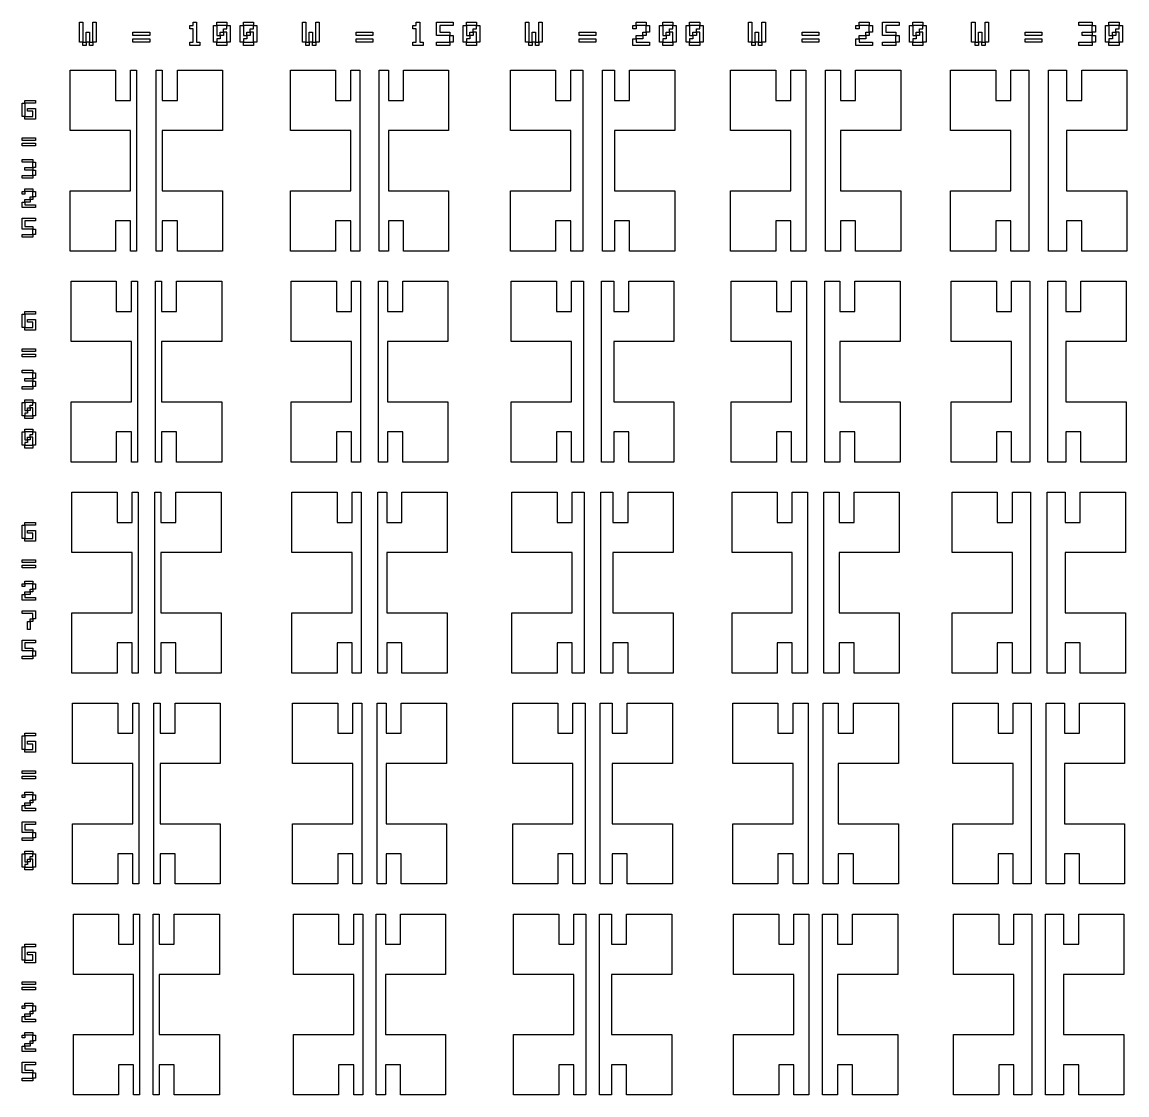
# Model space of a CAD drawing. Extents: x -2062 to 35132, y -1500 to 33800.
# Drawn here: x -2062 to 16262, y 16000 to 33800 of the extents above; entities that cross this region are included whole.
import ezdxf

# ---------------------------------------------------------------- set-up
doc = ezdxf.new("R2010")
doc.units = 0
doc.layers.add('L0D0', color=1, linetype='CONTINUOUS')

msp = doc.modelspace()

# ---------------------------------------------------------------- linework, layer by layer
at = {"layer": 'L0D0'}
for points in [[(-1112.5, 33466.667), (-1112.5, 33800), (-1056.944, 33800), (-1056.944, 33466.667)], [(-890.278, 33466.667), (-890.278, 33800), (-834.722, 33800), (-834.722, 33466.667)], [(720.833, 33411.111), (720.833, 33466.667), (776.389, 33466.667), (776.389, 33688.889), (720.833, 33688.889), (720.833, 33744.444), (776.389, 33744.444), (776.389, 33800), (831.944, 33800), (831.944, 33466.667), (887.5, 33466.667), (887.5, 33411.111)], [(1109.722, 33466.667), (1109.722, 33744.444), (1165.278, 33744.444), (1165.278, 33577.778), (1220.833, 33577.778), (1220.833, 33522.222), (1165.278, 33522.222), (1165.278, 33466.667)], [(1165.278, 33744.444), (1165.278, 33800), (1331.944, 33800), (1331.944, 33744.444)], [(1331.944, 33466.667), (1331.944, 33633.333), (1276.389, 33633.333), (1276.389, 33688.889), (1331.944, 33688.889), (1331.944, 33744.444), (1387.5, 33744.444), (1387.5, 33466.667)], [(1554.167, 33466.667), (1554.167, 33744.444), (1609.722, 33744.444), (1609.722, 33577.778), (1665.278, 33577.778), (1665.278, 33522.222), (1609.722, 33522.222), (1609.722, 33466.667)], [(1609.722, 33744.444), (1609.722, 33800), (1776.389, 33800), (1776.389, 33744.444)], [(1776.389, 33466.667), (1776.389, 33633.333), (1720.833, 33633.333), (1720.833, 33688.889), (1776.389, 33688.889), (1776.389, 33744.444), (1831.944, 33744.444), (1831.944, 33466.667)], [(2587.5, 33466.667), (2587.5, 33800), (2643.056, 33800), (2643.056, 33466.667)], [(2809.722, 33466.667), (2809.722, 33800), (2865.278, 33800), (2865.278, 33466.667)], [(4420.833, 33411.111), (4420.833, 33466.667), (4476.389, 33466.667), (4476.389, 33688.889), (4420.833, 33688.889), (4420.833, 33744.444), (4476.389, 33744.444), (4476.389, 33800), (4531.944, 33800), (4531.944, 33466.667), (4587.5, 33466.667), (4587.5, 33411.111)], [(4809.722, 33577.778), (4809.722, 33800), (5087.5, 33800), (5087.5, 33744.444), (4865.278, 33744.444), (4865.278, 33633.333), (5031.944, 33633.333), (5031.944, 33577.778)], [(5254.167, 33466.667), (5254.167, 33744.444), (5309.722, 33744.444), (5309.722, 33577.778), (5365.278, 33577.778), (5365.278, 33522.222), (5309.722, 33522.222), (5309.722, 33466.667)], [(5309.722, 33744.444), (5309.722, 33800), (5476.389, 33800), (5476.389, 33744.444)], [(5476.389, 33466.667), (5476.389, 33633.333), (5420.833, 33633.333), (5420.833, 33688.889), (5476.389, 33688.889), (5476.389, 33744.444), (5531.944, 33744.444), (5531.944, 33466.667)], [(6287.5, 33466.667), (6287.5, 33800), (6343.056, 33800), (6343.056, 33466.667)], [(6509.722, 33466.667), (6509.722, 33800), (6565.278, 33800), (6565.278, 33466.667)], [(8065.278, 33688.889), (8065.278, 33744.444), (8120.833, 33744.444), (8120.833, 33688.889)], [(8120.833, 33744.444), (8120.833, 33800), (8287.5, 33800), (8287.5, 33744.444)], [(8287.5, 33633.333), (8287.5, 33744.444), (8343.056, 33744.444), (8343.056, 33633.333)], [(8509.722, 33466.667), (8509.722, 33744.444), (8565.278, 33744.444), (8565.278, 33577.778), (8620.833, 33577.778), (8620.833, 33522.222), (8565.278, 33522.222), (8565.278, 33466.667)], [(8565.278, 33744.444), (8565.278, 33800), (8731.944, 33800), (8731.944, 33744.444)], [(8731.944, 33466.667), (8731.944, 33633.333), (8676.389, 33633.333), (8676.389, 33688.889), (8731.944, 33688.889), (8731.944, 33744.444), (8787.5, 33744.444), (8787.5, 33466.667)], [(8954.167, 33466.667), (8954.167, 33744.444), (9009.722, 33744.444), (9009.722, 33577.778), (9065.278, 33577.778), (9065.278, 33522.222), (9009.722, 33522.222), (9009.722, 33466.667)], [(9009.722, 33744.444), (9009.722, 33800), (9176.389, 33800), (9176.389, 33744.444)], [(9176.389, 33466.667), (9176.389, 33633.333), (9120.833, 33633.333), (9120.833, 33688.889), (9176.389, 33688.889), (9176.389, 33744.444), (9231.944, 33744.444), (9231.944, 33466.667)], [(9987.5, 33466.667), (9987.5, 33800), (10043.056, 33800), (10043.056, 33466.667)], [(10209.722, 33466.667), (10209.722, 33800), (10265.278, 33800), (10265.278, 33466.667)], [(11765.278, 33688.889), (11765.278, 33744.444), (11820.833, 33744.444), (11820.833, 33688.889)], [(11820.833, 33744.444), (11820.833, 33800), (11987.5, 33800), (11987.5, 33744.444)], [(11987.5, 33633.333), (11987.5, 33744.444), (12043.056, 33744.444), (12043.056, 33633.333)], [(12209.722, 33577.778), (12209.722, 33800), (12487.5, 33800), (12487.5, 33744.444), (12265.278, 33744.444), (12265.278, 33633.333), (12431.944, 33633.333), (12431.944, 33577.778)], [(12654.167, 33466.667), (12654.167, 33744.444), (12709.722, 33744.444), (12709.722, 33577.778), (12765.278, 33577.778), (12765.278, 33522.222), (12709.722, 33522.222), (12709.722, 33466.667)], [(12709.722, 33744.444), (12709.722, 33800), (12876.389, 33800), (12876.389, 33744.444)], [(12876.389, 33466.667), (12876.389, 33633.333), (12820.833, 33633.333), (12820.833, 33688.889), (12876.389, 33688.889), (12876.389, 33744.444), (12931.944, 33744.444), (12931.944, 33466.667)], [(13687.5, 33466.667), (13687.5, 33800), (13743.056, 33800), (13743.056, 33466.667)], [(13909.722, 33466.667), (13909.722, 33800), (13965.278, 33800), (13965.278, 33466.667)], [(15465.278, 33744.444), (15465.278, 33800), (15687.5, 33800), (15687.5, 33744.444)], [(15687.5, 33633.333), (15687.5, 33744.444), (15743.056, 33744.444), (15743.056, 33633.333)], [(15909.722, 33466.667), (15909.722, 33744.444), (15965.278, 33744.444), (15965.278, 33577.778), (16020.833, 33577.778), (16020.833, 33522.222), (15965.278, 33522.222), (15965.278, 33466.667)], [(15965.278, 33744.444), (15965.278, 33800), (16131.944, 33800), (16131.944, 33744.444)], [(16131.944, 33466.667), (16131.944, 33633.333), (16076.389, 33633.333), (16076.389, 33688.889), (16131.944, 33688.889), (16131.944, 33744.444), (16187.5, 33744.444), (16187.5, 33466.667)], [(-1001.389, 33466.667), (-1001.389, 33633.333), (-945.833, 33633.333), (-945.833, 33466.667)], [(-223.611, 33577.778), (-223.611, 33633.333), (54.167, 33633.333), (54.167, 33577.778)], [(1220.833, 33577.778), (1220.833, 33633.333), (1276.389, 33633.333), (1276.389, 33577.778)], [(1665.278, 33577.778), (1665.278, 33633.333), (1720.833, 33633.333), (1720.833, 33577.778)], [(2698.611, 33466.667), (2698.611, 33633.333), (2754.167, 33633.333), (2754.167, 33466.667)], [(3476.389, 33577.778), (3476.389, 33633.333), (3754.167, 33633.333), (3754.167, 33577.778)], [(5031.944, 33466.667), (5031.944, 33577.778), (5087.5, 33577.778), (5087.5, 33466.667)], [(5365.278, 33577.778), (5365.278, 33633.333), (5420.833, 33633.333), (5420.833, 33577.778)], [(6398.611, 33466.667), (6398.611, 33633.333), (6454.167, 33633.333), (6454.167, 33466.667)], [(7176.389, 33577.778), (7176.389, 33633.333), (7454.167, 33633.333), (7454.167, 33577.778)], [(8120.833, 33522.222), (8120.833, 33577.778), (8231.944, 33577.778), (8231.944, 33522.222)], [(8231.944, 33577.778), (8231.944, 33633.333), (8287.5, 33633.333), (8287.5, 33577.778)], [(8620.833, 33577.778), (8620.833, 33633.333), (8676.389, 33633.333), (8676.389, 33577.778)], [(9065.278, 33577.778), (9065.278, 33633.333), (9120.833, 33633.333), (9120.833, 33577.778)], [(10098.611, 33466.667), (10098.611, 33633.333), (10154.167, 33633.333), (10154.167, 33466.667)], [(10876.389, 33577.778), (10876.389, 33633.333), (11154.167, 33633.333), (11154.167, 33577.778)], [(11820.833, 33522.222), (11820.833, 33577.778), (11931.944, 33577.778), (11931.944, 33522.222)], [(11931.944, 33577.778), (11931.944, 33633.333), (11987.5, 33633.333), (11987.5, 33577.778)], [(12431.944, 33466.667), (12431.944, 33577.778), (12487.5, 33577.778), (12487.5, 33466.667)], [(12765.278, 33577.778), (12765.278, 33633.333), (12820.833, 33633.333), (12820.833, 33577.778)], [(13798.611, 33466.667), (13798.611, 33633.333), (13854.167, 33633.333), (13854.167, 33466.667)], [(14576.389, 33577.778), (14576.389, 33633.333), (14854.167, 33633.333), (14854.167, 33577.778)], [(15520.833, 33577.778), (15520.833, 33633.333), (15687.5, 33633.333), (15687.5, 33577.778)], [(15687.5, 33466.667), (15687.5, 33577.778), (15743.056, 33577.778), (15743.056, 33466.667)], [(16020.833, 33577.778), (16020.833, 33633.333), (16076.389, 33633.333), (16076.389, 33577.778)], [(-1056.944, 33411.111), (-1056.944, 33466.667), (-1001.389, 33466.667), (-1001.389, 33411.111)], [(-945.833, 33411.111), (-945.833, 33466.667), (-890.278, 33466.667), (-890.278, 33411.111)], [(-223.611, 33466.667), (-223.611, 33522.222), (54.167, 33522.222), (54.167, 33466.667)], [(1165.278, 33411.111), (1165.278, 33466.667), (1331.944, 33466.667), (1331.944, 33411.111)], [(1609.722, 33411.111), (1609.722, 33466.667), (1776.389, 33466.667), (1776.389, 33411.111)], [(2643.056, 33411.111), (2643.056, 33466.667), (2698.611, 33466.667), (2698.611, 33411.111)], [(2754.167, 33411.111), (2754.167, 33466.667), (2809.722, 33466.667), (2809.722, 33411.111)], [(3476.389, 33466.667), (3476.389, 33522.222), (3754.167, 33522.222), (3754.167, 33466.667)], [(4809.722, 33411.111), (4809.722, 33466.667), (5031.944, 33466.667), (5031.944, 33411.111)], [(5309.722, 33411.111), (5309.722, 33466.667), (5476.389, 33466.667), (5476.389, 33411.111)], [(6343.056, 33411.111), (6343.056, 33466.667), (6398.611, 33466.667), (6398.611, 33411.111)], [(6454.167, 33411.111), (6454.167, 33466.667), (6509.722, 33466.667), (6509.722, 33411.111)], [(7176.389, 33466.667), (7176.389, 33522.222), (7454.167, 33522.222), (7454.167, 33466.667)], [(8065.278, 33411.111), (8065.278, 33522.222), (8120.833, 33522.222), (8120.833, 33466.667), (8343.056, 33466.667), (8343.056, 33411.111)], [(8565.278, 33411.111), (8565.278, 33466.667), (8731.944, 33466.667), (8731.944, 33411.111)], [(9009.722, 33411.111), (9009.722, 33466.667), (9176.389, 33466.667), (9176.389, 33411.111)], [(10043.056, 33411.111), (10043.056, 33466.667), (10098.611, 33466.667), (10098.611, 33411.111)], [(10154.167, 33411.111), (10154.167, 33466.667), (10209.722, 33466.667), (10209.722, 33411.111)], [(10876.389, 33466.667), (10876.389, 33522.222), (11154.167, 33522.222), (11154.167, 33466.667)], [(11765.278, 33411.111), (11765.278, 33522.222), (11820.833, 33522.222), (11820.833, 33466.667), (12043.056, 33466.667), (12043.056, 33411.111)], [(12209.722, 33411.111), (12209.722, 33466.667), (12431.944, 33466.667), (12431.944, 33411.111)], [(12709.722, 33411.111), (12709.722, 33466.667), (12876.389, 33466.667), (12876.389, 33411.111)], [(13743.056, 33411.111), (13743.056, 33466.667), (13798.611, 33466.667), (13798.611, 33411.111)], [(13854.167, 33411.111), (13854.167, 33466.667), (13909.722, 33466.667), (13909.722, 33411.111)], [(14576.389, 33466.667), (14576.389, 33522.222), (14854.167, 33522.222), (14854.167, 33466.667)], [(15465.278, 33411.111), (15465.278, 33466.667), (15687.5, 33466.667), (15687.5, 33411.111)], [(15965.278, 33411.111), (15965.278, 33466.667), (16131.944, 33466.667), (16131.944, 33411.111)], [(-1262.5, 30000), (-1262.5, 31000), (-262.5, 31000), (-262.5, 32000), (-1262.5, 32000), (-1262.5, 33000), (-512.5, 33000), (-512.5, 32500), (-262.5, 32500), (-262.5, 33000), (-162.5, 33000), (-162.5, 30000), (-262.5, 30000), (-262.5, 30500), (-512.5, 30500), (-512.5, 30000)], [(162.5, 30000), (162.5, 33000), (262.5, 33000), (262.5, 32500), (512.5, 32500), (512.5, 33000), (1262.5, 33000), (1262.5, 32000), (262.5, 32000), (262.5, 31000), (1262.5, 31000), (1262.5, 30000), (512.5, 30000), (512.5, 30500), (262.5, 30500), (262.5, 30000)], [(2387.5, 30000), (2387.5, 31000), (3387.5, 31000), (3387.5, 32000), (2387.5, 32000), (2387.5, 33000), (3137.5, 33000), (3137.5, 32500), (3387.5, 32500), (3387.5, 33000), (3537.5, 33000), (3537.5, 30000), (3387.5, 30000), (3387.5, 30500), (3137.5, 30500), (3137.5, 30000)], [(3862.5, 30000), (3862.5, 33000), (4012.5, 33000), (4012.5, 32500), (4262.5, 32500), (4262.5, 33000), (5012.5, 33000), (5012.5, 32000), (4012.5, 32000), (4012.5, 31000), (5012.5, 31000), (5012.5, 30000), (4262.5, 30000), (4262.5, 30500), (4012.5, 30500), (4012.5, 30000)], [(6037.5, 30000), (6037.5, 31000), (7037.5, 31000), (7037.5, 32000), (6037.5, 32000), (6037.5, 33000), (6787.5, 33000), (6787.5, 32500), (7037.5, 32500), (7037.5, 33000), (7237.5, 33000), (7237.5, 30000), (7037.5, 30000), (7037.5, 30500), (6787.5, 30500), (6787.5, 30000)], [(7562.5, 30000), (7562.5, 33000), (7762.5, 33000), (7762.5, 32500), (8012.5, 32500), (8012.5, 33000), (8762.5, 33000), (8762.5, 32000), (7762.5, 32000), (7762.5, 31000), (8762.5, 31000), (8762.5, 30000), (8012.5, 30000), (8012.5, 30500), (7762.5, 30500), (7762.5, 30000)], [(9687.5, 30000), (9687.5, 31000), (10687.5, 31000), (10687.5, 32000), (9687.5, 32000), (9687.5, 33000), (10437.5, 33000), (10437.5, 32500), (10687.5, 32500), (10687.5, 33000), (10937.5, 33000), (10937.5, 30000), (10687.5, 30000), (10687.5, 30500), (10437.5, 30500), (10437.5, 30000)], [(11262.5, 30000), (11262.5, 33000), (11512.5, 33000), (11512.5, 32500), (11762.5, 32500), (11762.5, 33000), (12512.5, 33000), (12512.5, 32000), (11512.5, 32000), (11512.5, 31000), (12512.5, 31000), (12512.5, 30000), (11762.5, 30000), (11762.5, 30500), (11512.5, 30500), (11512.5, 30000)], [(13337.5, 30000), (13337.5, 31000), (14337.5, 31000), (14337.5, 32000), (13337.5, 32000), (13337.5, 33000), (14087.5, 33000), (14087.5, 32500), (14337.5, 32500), (14337.5, 33000), (14637.5, 33000), (14637.5, 30000), (14337.5, 30000), (14337.5, 30500), (14087.5, 30500), (14087.5, 30000)], [(14962.5, 30000), (14962.5, 33000), (15262.5, 33000), (15262.5, 32500), (15512.5, 32500), (15512.5, 33000), (16262.5, 33000), (16262.5, 32000), (15262.5, 32000), (15262.5, 31000), (16262.5, 31000), (16262.5, 30000), (15512.5, 30000), (15512.5, 30500), (15262.5, 30500), (15262.5, 30000)], [(-2062.5, 32233.333), (-2062.5, 32455.556), (-2018.056, 32455.556), (-2018.056, 32233.333)], [(-2018.056, 32455.556), (-2018.056, 32500), (-1840.278, 32500), (-1840.278, 32455.556)], [(-2018.056, 32188.889), (-2018.056, 32233.333), (-1884.722, 32233.333), (-1884.722, 32322.222), (-1973.611, 32322.222), (-1973.611, 32366.667), (-1840.278, 32366.667), (-1840.278, 32188.889)], [(-2062.5, 31833.333), (-2062.5, 31877.778), (-1840.278, 31877.778), (-1840.278, 31833.333)], [(-2062.5, 31744.444), (-2062.5, 31788.889), (-1840.278, 31788.889), (-1840.278, 31744.444)], [(-2062.5, 31477.778), (-2062.5, 31522.222), (-1884.722, 31522.222), (-1884.722, 31477.778)], [(-2018.056, 31344.444), (-2018.056, 31388.889), (-1884.722, 31388.889), (-1884.722, 31344.444)], [(-1884.722, 31388.889), (-1884.722, 31477.778), (-1840.278, 31477.778), (-1840.278, 31388.889)], [(-1884.722, 31255.556), (-1884.722, 31344.444), (-1840.278, 31344.444), (-1840.278, 31255.556)], [(-2062.5, 31211.111), (-2062.5, 31255.556), (-1884.722, 31255.556), (-1884.722, 31211.111)], [(-2062.5, 30944.444), (-2062.5, 30988.889), (-2018.056, 30988.889), (-2018.056, 30944.444)], [(-2018.056, 30988.889), (-2018.056, 31033.333), (-1884.722, 31033.333), (-1884.722, 30988.889)], [(-1884.722, 30900), (-1884.722, 30988.889), (-1840.278, 30988.889), (-1840.278, 30900)], [(-2062.5, 30722.222), (-2062.5, 30811.111), (-2018.056, 30811.111), (-2018.056, 30766.667), (-1840.278, 30766.667), (-1840.278, 30722.222)], [(-2018.056, 30811.111), (-2018.056, 30855.556), (-1929.167, 30855.556), (-1929.167, 30811.111)], [(-1929.167, 30855.556), (-1929.167, 30900), (-1884.722, 30900), (-1884.722, 30855.556)], [(-2062.5, 30366.667), (-2062.5, 30544.444), (-1840.278, 30544.444), (-1840.278, 30500), (-2018.056, 30500), (-2018.056, 30411.111), (-1884.722, 30411.111), (-1884.722, 30366.667)], [(-2062.5, 30233.333), (-2062.5, 30277.778), (-1884.722, 30277.778), (-1884.722, 30233.333)], [(-1884.722, 30277.778), (-1884.722, 30366.667), (-1840.278, 30366.667), (-1840.278, 30277.778)], [(-1250, 26500), (-1250, 27500), (-250, 27500), (-250, 28500), (-1250, 28500), (-1250, 29500), (-500, 29500), (-500, 29000), (-250, 29000), (-250, 29500), (-150, 29500), (-150, 26500), (-250, 26500), (-250, 27000), (-500, 27000), (-500, 26500)], [(150, 26500), (150, 29500), (250, 29500), (250, 29000), (500, 29000), (500, 29500), (1250, 29500), (1250, 28500), (250, 28500), (250, 27500), (1250, 27500), (1250, 26500), (500, 26500), (500, 27000), (250, 27000), (250, 26500)], [(2400, 26500), (2400, 27500), (3400, 27500), (3400, 28500), (2400, 28500), (2400, 29500), (3150, 29500), (3150, 29000), (3400, 29000), (3400, 29500), (3550, 29500), (3550, 26500), (3400, 26500), (3400, 27000), (3150, 27000), (3150, 26500)], [(3850, 26500), (3850, 29500), (4000, 29500), (4000, 29000), (4250, 29000), (4250, 29500), (5000, 29500), (5000, 28500), (4000, 28500), (4000, 27500), (5000, 27500), (5000, 26500), (4250, 26500), (4250, 27000), (4000, 27000), (4000, 26500)], [(6050, 26500), (6050, 27500), (7050, 27500), (7050, 28500), (6050, 28500), (6050, 29500), (6800, 29500), (6800, 29000), (7050, 29000), (7050, 29500), (7250, 29500), (7250, 26500), (7050, 26500), (7050, 27000), (6800, 27000), (6800, 26500)], [(7550, 26500), (7550, 29500), (7750, 29500), (7750, 29000), (8000, 29000), (8000, 29500), (8750, 29500), (8750, 28500), (7750, 28500), (7750, 27500), (8750, 27500), (8750, 26500), (8000, 26500), (8000, 27000), (7750, 27000), (7750, 26500)], [(9700, 26500), (9700, 27500), (10700, 27500), (10700, 28500), (9700, 28500), (9700, 29500), (10450, 29500), (10450, 29000), (10700, 29000), (10700, 29500), (10950, 29500), (10950, 26500), (10700, 26500), (10700, 27000), (10450, 27000), (10450, 26500)], [(11250, 26500), (11250, 29500), (11500, 29500), (11500, 29000), (11750, 29000), (11750, 29500), (12500, 29500), (12500, 28500), (11500, 28500), (11500, 27500), (12500, 27500), (12500, 26500), (11750, 26500), (11750, 27000), (11500, 27000), (11500, 26500)], [(13350, 26500), (13350, 27500), (14350, 27500), (14350, 28500), (13350, 28500), (13350, 29500), (14100, 29500), (14100, 29000), (14350, 29000), (14350, 29500), (14650, 29500), (14650, 26500), (14350, 26500), (14350, 27000), (14100, 27000), (14100, 26500)], [(14950, 26500), (14950, 29500), (15250, 29500), (15250, 29000), (15500, 29000), (15500, 29500), (16250, 29500), (16250, 28500), (15250, 28500), (15250, 27500), (16250, 27500), (16250, 26500), (15500, 26500), (15500, 27000), (15250, 27000), (15250, 26500)], [(-2062.5, 28733.333), (-2062.5, 28955.556), (-2018.056, 28955.556), (-2018.056, 28733.333)], [(-2018.056, 28955.556), (-2018.056, 29000), (-1840.278, 29000), (-1840.278, 28955.556)], [(-2018.056, 28688.889), (-2018.056, 28733.333), (-1884.722, 28733.333), (-1884.722, 28822.222), (-1973.611, 28822.222), (-1973.611, 28866.667), (-1840.278, 28866.667), (-1840.278, 28688.889)], [(-2062.5, 28333.333), (-2062.5, 28377.778), (-1840.278, 28377.778), (-1840.278, 28333.333)], [(-2062.5, 28244.444), (-2062.5, 28288.889), (-1840.278, 28288.889), (-1840.278, 28244.444)], [(-2062.5, 27977.778), (-2062.5, 28022.222), (-1884.722, 28022.222), (-1884.722, 27977.778)], [(-2018.056, 27844.444), (-2018.056, 27888.889), (-1884.722, 27888.889), (-1884.722, 27844.444)], [(-1884.722, 27888.889), (-1884.722, 27977.778), (-1840.278, 27977.778), (-1840.278, 27888.889)], [(-2062.5, 27711.111), (-2062.5, 27755.556), (-1884.722, 27755.556), (-1884.722, 27711.111)], [(-1884.722, 27755.556), (-1884.722, 27844.444), (-1840.278, 27844.444), (-1840.278, 27755.556)], [(-2062.5, 27266.667), (-2062.5, 27488.889), (-2018.056, 27488.889), (-2018.056, 27355.556), (-1973.611, 27355.556), (-1973.611, 27311.111), (-2018.056, 27311.111), (-2018.056, 27266.667)], [(-2018.056, 27488.889), (-2018.056, 27533.333), (-1884.722, 27533.333), (-1884.722, 27488.889)], [(-1884.722, 27266.667), (-1884.722, 27400), (-1929.167, 27400), (-1929.167, 27444.444), (-1884.722, 27444.444), (-1884.722, 27488.889), (-1840.278, 27488.889), (-1840.278, 27266.667)], [(-1973.611, 27355.556), (-1973.611, 27400), (-1929.167, 27400), (-1929.167, 27355.556)], [(-2018.056, 27222.222), (-2018.056, 27266.667), (-1884.722, 27266.667), (-1884.722, 27222.222)], [(-2062.5, 26777.778), (-2062.5, 27000), (-2018.056, 27000), (-2018.056, 26866.667), (-1973.611, 26866.667), (-1973.611, 26822.222), (-2018.056, 26822.222), (-2018.056, 26777.778)], [(-2018.056, 27000), (-2018.056, 27044.444), (-1884.722, 27044.444), (-1884.722, 27000)], [(-1884.722, 26777.778), (-1884.722, 26911.111), (-1929.167, 26911.111), (-1929.167, 26955.556), (-1884.722, 26955.556), (-1884.722, 27000), (-1840.278, 27000), (-1840.278, 26777.778)], [(-2018.056, 26733.333), (-2018.056, 26777.778), (-1884.722, 26777.778), (-1884.722, 26733.333)], [(-1973.611, 26866.667), (-1973.611, 26911.111), (-1929.167, 26911.111), (-1929.167, 26866.667)], [(-1237.5, 23000), (-1237.5, 24000), (-237.5, 24000), (-237.5, 25000), (-1237.5, 25000), (-1237.5, 26000), (-487.5, 26000), (-487.5, 25500), (-237.5, 25500), (-237.5, 26000), (-137.5, 26000), (-137.5, 23000), (-237.5, 23000), (-237.5, 23500), (-487.5, 23500), (-487.5, 23000)], [(137.5, 23000), (137.5, 26000), (237.5, 26000), (237.5, 25500), (487.5, 25500), (487.5, 26000), (1237.5, 26000), (1237.5, 25000), (237.5, 25000), (237.5, 24000), (1237.5, 24000), (1237.5, 23000), (487.5, 23000), (487.5, 23500), (237.5, 23500), (237.5, 23000)], [(2412.5, 23000), (2412.5, 24000), (3412.5, 24000), (3412.5, 25000), (2412.5, 25000), (2412.5, 26000), (3162.5, 26000), (3162.5, 25500), (3412.5, 25500), (3412.5, 26000), (3562.5, 26000), (3562.5, 23000), (3412.5, 23000), (3412.5, 23500), (3162.5, 23500), (3162.5, 23000)], [(3837.5, 23000), (3837.5, 26000), (3987.5, 26000), (3987.5, 25500), (4237.5, 25500), (4237.5, 26000), (4987.5, 26000), (4987.5, 25000), (3987.5, 25000), (3987.5, 24000), (4987.5, 24000), (4987.5, 23000), (4237.5, 23000), (4237.5, 23500), (3987.5, 23500), (3987.5, 23000)], [(6062.5, 23000), (6062.5, 24000), (7062.5, 24000), (7062.5, 25000), (6062.5, 25000), (6062.5, 26000), (6812.5, 26000), (6812.5, 25500), (7062.5, 25500), (7062.5, 26000), (7262.5, 26000), (7262.5, 23000), (7062.5, 23000), (7062.5, 23500), (6812.5, 23500), (6812.5, 23000)], [(7537.5, 23000), (7537.5, 26000), (7737.5, 26000), (7737.5, 25500), (7987.5, 25500), (7987.5, 26000), (8737.5, 26000), (8737.5, 25000), (7737.5, 25000), (7737.5, 24000), (8737.5, 24000), (8737.5, 23000), (7987.5, 23000), (7987.5, 23500), (7737.5, 23500), (7737.5, 23000)], [(9712.5, 23000), (9712.5, 24000), (10712.5, 24000), (10712.5, 25000), (9712.5, 25000), (9712.5, 26000), (10462.5, 26000), (10462.5, 25500), (10712.5, 25500), (10712.5, 26000), (10962.5, 26000), (10962.5, 23000), (10712.5, 23000), (10712.5, 23500), (10462.5, 23500), (10462.5, 23000)], [(11237.5, 23000), (11237.5, 26000), (11487.5, 26000), (11487.5, 25500), (11737.5, 25500), (11737.5, 26000), (12487.5, 26000), (12487.5, 25000), (11487.5, 25000), (11487.5, 24000), (12487.5, 24000), (12487.5, 23000), (11737.5, 23000), (11737.5, 23500), (11487.5, 23500), (11487.5, 23000)], [(13362.5, 23000), (13362.5, 24000), (14362.5, 24000), (14362.5, 25000), (13362.5, 25000), (13362.5, 26000), (14112.5, 26000), (14112.5, 25500), (14362.5, 25500), (14362.5, 26000), (14662.5, 26000), (14662.5, 23000), (14362.5, 23000), (14362.5, 23500), (14112.5, 23500), (14112.5, 23000)], [(14937.5, 23000), (14937.5, 26000), (15237.5, 26000), (15237.5, 25500), (15487.5, 25500), (15487.5, 26000), (16237.5, 26000), (16237.5, 25000), (15237.5, 25000), (15237.5, 24000), (16237.5, 24000), (16237.5, 23000), (15487.5, 23000), (15487.5, 23500), (15237.5, 23500), (15237.5, 23000)], [(-2018.056, 25455.556), (-2018.056, 25500), (-1840.278, 25500), (-1840.278, 25455.556)], [(-2062.5, 25233.333), (-2062.5, 25455.556), (-2018.056, 25455.556), (-2018.056, 25233.333)], [(-2018.056, 25188.889), (-2018.056, 25233.333), (-1884.722, 25233.333), (-1884.722, 25322.222), (-1973.611, 25322.222), (-1973.611, 25366.667), (-1840.278, 25366.667), (-1840.278, 25188.889)], [(-2062.5, 24833.333), (-2062.5, 24877.778), (-1840.278, 24877.778), (-1840.278, 24833.333)], [(-2062.5, 24744.444), (-2062.5, 24788.889), (-1840.278, 24788.889), (-1840.278, 24744.444)], [(-2062.5, 24433.333), (-2062.5, 24477.778), (-2018.056, 24477.778), (-2018.056, 24433.333)], [(-2018.056, 24477.778), (-2018.056, 24522.222), (-1884.722, 24522.222), (-1884.722, 24477.778)], [(-1929.167, 24344.444), (-1929.167, 24388.889), (-1884.722, 24388.889), (-1884.722, 24344.444)], [(-1884.722, 24388.889), (-1884.722, 24477.778), (-1840.278, 24477.778), (-1840.278, 24388.889)], [(-2062.5, 24211.111), (-2062.5, 24300), (-2018.056, 24300), (-2018.056, 24255.556), (-1840.278, 24255.556), (-1840.278, 24211.111)], [(-2018.056, 24300), (-2018.056, 24344.444), (-1929.167, 24344.444), (-1929.167, 24300)], [(-1884.722, 23900), (-1884.722, 23988.889), (-2062.5, 23988.889), (-2062.5, 24033.333), (-1840.278, 24033.333), (-1840.278, 23900)], [(-1973.611, 23722.222), (-1973.611, 23855.556), (-1929.167, 23855.556), (-1929.167, 23722.222)], [(-1929.167, 23855.556), (-1929.167, 23900), (-1884.722, 23900), (-1884.722, 23855.556)], [(-2062.5, 23366.667), (-2062.5, 23544.444), (-1840.278, 23544.444), (-1840.278, 23500), (-2018.056, 23500), (-2018.056, 23411.111), (-1884.722, 23411.111), (-1884.722, 23366.667)], [(-2062.5, 23233.333), (-2062.5, 23277.778), (-1884.722, 23277.778), (-1884.722, 23233.333)], [(-1884.722, 23277.778), (-1884.722, 23366.667), (-1840.278, 23366.667), (-1840.278, 23277.778)], [(-1225, 19500), (-1225, 20500), (-225, 20500), (-225, 21500), (-1225, 21500), (-1225, 22500), (-475, 22500), (-475, 22000), (-225, 22000), (-225, 22500), (-125, 22500), (-125, 19500), (-225, 19500), (-225, 20000), (-475, 20000), (-475, 19500)], [(125, 19500), (125, 22500), (225, 22500), (225, 22000), (475, 22000), (475, 22500), (1225, 22500), (1225, 21500), (225, 21500), (225, 20500), (1225, 20500), (1225, 19500), (475, 19500), (475, 20000), (225, 20000), (225, 19500)], [(2425, 19500), (2425, 20500), (3425, 20500), (3425, 21500), (2425, 21500), (2425, 22500), (3175, 22500), (3175, 22000), (3425, 22000), (3425, 22500), (3575, 22500), (3575, 19500), (3425, 19500), (3425, 20000), (3175, 20000), (3175, 19500)], [(3825, 19500), (3825, 22500), (3975, 22500), (3975, 22000), (4225, 22000), (4225, 22500), (4975, 22500), (4975, 21500), (3975, 21500), (3975, 20500), (4975, 20500), (4975, 19500), (4225, 19500), (4225, 20000), (3975, 20000), (3975, 19500)], [(6075, 19500), (6075, 20500), (7075, 20500), (7075, 21500), (6075, 21500), (6075, 22500), (6825, 22500), (6825, 22000), (7075, 22000), (7075, 22500), (7275, 22500), (7275, 19500), (7075, 19500), (7075, 20000), (6825, 20000), (6825, 19500)], [(7525, 19500), (7525, 22500), (7725, 22500), (7725, 22000), (7975, 22000), (7975, 22500), (8725, 22500), (8725, 21500), (7725, 21500), (7725, 20500), (8725, 20500), (8725, 19500), (7975, 19500), (7975, 20000), (7725, 20000), (7725, 19500)], [(9725, 19500), (9725, 20500), (10725, 20500), (10725, 21500), (9725, 21500), (9725, 22500), (10475, 22500), (10475, 22000), (10725, 22000), (10725, 22500), (10975, 22500), (10975, 19500), (10725, 19500), (10725, 20000), (10475, 20000), (10475, 19500)], [(11225, 19500), (11225, 22500), (11475, 22500), (11475, 22000), (11725, 22000), (11725, 22500), (12475, 22500), (12475, 21500), (11475, 21500), (11475, 20500), (12475, 20500), (12475, 19500), (11725, 19500), (11725, 20000), (11475, 20000), (11475, 19500)], [(13375, 19500), (13375, 20500), (14375, 20500), (14375, 21500), (13375, 21500), (13375, 22500), (14125, 22500), (14125, 22000), (14375, 22000), (14375, 22500), (14675, 22500), (14675, 19500), (14375, 19500), (14375, 20000), (14125, 20000), (14125, 19500)], [(14925, 19500), (14925, 22500), (15225, 22500), (15225, 22000), (15475, 22000), (15475, 22500), (16225, 22500), (16225, 21500), (15225, 21500), (15225, 20500), (16225, 20500), (16225, 19500), (15475, 19500), (15475, 20000), (15225, 20000), (15225, 19500)], [(-2018.056, 21955.556), (-2018.056, 22000), (-1840.278, 22000), (-1840.278, 21955.556)], [(-2062.5, 21733.333), (-2062.5, 21955.556), (-2018.056, 21955.556), (-2018.056, 21733.333)], [(-2018.056, 21688.889), (-2018.056, 21733.333), (-1884.722, 21733.333), (-1884.722, 21822.222), (-1973.611, 21822.222), (-1973.611, 21866.667), (-1840.278, 21866.667), (-1840.278, 21688.889)], [(-2062.5, 21333.333), (-2062.5, 21377.778), (-1840.278, 21377.778), (-1840.278, 21333.333)], [(-2062.5, 21244.444), (-2062.5, 21288.889), (-1840.278, 21288.889), (-1840.278, 21244.444)], [(-2062.5, 20933.333), (-2062.5, 20977.778), (-2018.056, 20977.778), (-2018.056, 20933.333)], [(-2018.056, 20977.778), (-2018.056, 21022.222), (-1884.722, 21022.222), (-1884.722, 20977.778)], [(-1884.722, 20888.889), (-1884.722, 20977.778), (-1840.278, 20977.778), (-1840.278, 20888.889)], [(-2062.5, 20711.111), (-2062.5, 20800), (-2018.056, 20800), (-2018.056, 20755.556), (-1840.278, 20755.556), (-1840.278, 20711.111)], [(-2018.056, 20800), (-2018.056, 20844.444), (-1929.167, 20844.444), (-1929.167, 20800)], [(-1929.167, 20844.444), (-1929.167, 20888.889), (-1884.722, 20888.889), (-1884.722, 20844.444)], [(-2062.5, 20355.556), (-2062.5, 20533.333), (-1840.278, 20533.333), (-1840.278, 20488.889), (-2018.056, 20488.889), (-2018.056, 20400), (-1884.722, 20400), (-1884.722, 20355.556)], [(-1884.722, 20266.667), (-1884.722, 20355.556), (-1840.278, 20355.556), (-1840.278, 20266.667)], [(-2062.5, 20222.222), (-2062.5, 20266.667), (-1884.722, 20266.667), (-1884.722, 20222.222)], [(-2062.5, 19777.778), (-2062.5, 20000), (-2018.056, 20000), (-2018.056, 19866.667), (-1973.611, 19866.667), (-1973.611, 19822.222), (-2018.056, 19822.222), (-2018.056, 19777.778)], [(-2018.056, 20000), (-2018.056, 20044.444), (-1884.722, 20044.444), (-1884.722, 20000)], [(-1884.722, 19777.778), (-1884.722, 19911.111), (-1929.167, 19911.111), (-1929.167, 19955.556), (-1884.722, 19955.556), (-1884.722, 20000), (-1840.278, 20000), (-1840.278, 19777.778)], [(-1973.611, 19866.667), (-1973.611, 19911.111), (-1929.167, 19911.111), (-1929.167, 19866.667)], [(-2018.056, 19733.333), (-2018.056, 19777.778), (-1884.722, 19777.778), (-1884.722, 19733.333)], [(-1212.5, 16000), (-1212.5, 17000), (-212.5, 17000), (-212.5, 18000), (-1212.5, 18000), (-1212.5, 19000), (-462.5, 19000), (-462.5, 18500), (-212.5, 18500), (-212.5, 19000), (-112.5, 19000), (-112.5, 16000), (-212.5, 16000), (-212.5, 16500), (-462.5, 16500), (-462.5, 16000)], [(112.5, 16000), (112.5, 19000), (212.5, 19000), (212.5, 18500), (462.5, 18500), (462.5, 19000), (1212.5, 19000), (1212.5, 18000), (212.5, 18000), (212.5, 17000), (1212.5, 17000), (1212.5, 16000), (462.5, 16000), (462.5, 16500), (212.5, 16500), (212.5, 16000)], [(2437.5, 16000), (2437.5, 17000), (3437.5, 17000), (3437.5, 18000), (2437.5, 18000), (2437.5, 19000), (3187.5, 19000), (3187.5, 18500), (3437.5, 18500), (3437.5, 19000), (3587.5, 19000), (3587.5, 16000), (3437.5, 16000), (3437.5, 16500), (3187.5, 16500), (3187.5, 16000)], [(3812.5, 16000), (3812.5, 19000), (3962.5, 19000), (3962.5, 18500), (4212.5, 18500), (4212.5, 19000), (4962.5, 19000), (4962.5, 18000), (3962.5, 18000), (3962.5, 17000), (4962.5, 17000), (4962.5, 16000), (4212.5, 16000), (4212.5, 16500), (3962.5, 16500), (3962.5, 16000)], [(6087.5, 16000), (6087.5, 17000), (7087.5, 17000), (7087.5, 18000), (6087.5, 18000), (6087.5, 19000), (6837.5, 19000), (6837.5, 18500), (7087.5, 18500), (7087.5, 19000), (7287.5, 19000), (7287.5, 16000), (7087.5, 16000), (7087.5, 16500), (6837.5, 16500), (6837.5, 16000)], [(7512.5, 16000), (7512.5, 19000), (7712.5, 19000), (7712.5, 18500), (7962.5, 18500), (7962.5, 19000), (8712.5, 19000), (8712.5, 18000), (7712.5, 18000), (7712.5, 17000), (8712.5, 17000), (8712.5, 16000), (7962.5, 16000), (7962.5, 16500), (7712.5, 16500), (7712.5, 16000)], [(9737.5, 16000), (9737.5, 17000), (10737.5, 17000), (10737.5, 18000), (9737.5, 18000), (9737.5, 19000), (10487.5, 19000), (10487.5, 18500), (10737.5, 18500), (10737.5, 19000), (10987.5, 19000), (10987.5, 16000), (10737.5, 16000), (10737.5, 16500), (10487.5, 16500), (10487.5, 16000)], [(11212.5, 16000), (11212.5, 19000), (11462.5, 19000), (11462.5, 18500), (11712.5, 18500), (11712.5, 19000), (12462.5, 19000), (12462.5, 18000), (11462.5, 18000), (11462.5, 17000), (12462.5, 17000), (12462.5, 16000), (11712.5, 16000), (11712.5, 16500), (11462.5, 16500), (11462.5, 16000)], [(13387.5, 16000), (13387.5, 17000), (14387.5, 17000), (14387.5, 18000), (13387.5, 18000), (13387.5, 19000), (14137.5, 19000), (14137.5, 18500), (14387.5, 18500), (14387.5, 19000), (14687.5, 19000), (14687.5, 16000), (14387.5, 16000), (14387.5, 16500), (14137.5, 16500), (14137.5, 16000)], [(14912.5, 16000), (14912.5, 19000), (15212.5, 19000), (15212.5, 18500), (15462.5, 18500), (15462.5, 19000), (16212.5, 19000), (16212.5, 18000), (15212.5, 18000), (15212.5, 17000), (16212.5, 17000), (16212.5, 16000), (15462.5, 16000), (15462.5, 16500), (15212.5, 16500), (15212.5, 16000)], [(-2062.5, 18233.333), (-2062.5, 18455.556), (-2018.056, 18455.556), (-2018.056, 18233.333)], [(-2018.056, 18455.556), (-2018.056, 18500), (-1840.278, 18500), (-1840.278, 18455.556)], [(-2018.056, 18188.889), (-2018.056, 18233.333), (-1884.722, 18233.333), (-1884.722, 18322.222), (-1973.611, 18322.222), (-1973.611, 18366.667), (-1840.278, 18366.667), (-1840.278, 18188.889)], [(-2062.5, 17833.333), (-2062.5, 17877.778), (-1840.278, 17877.778), (-1840.278, 17833.333)], [(-2062.5, 17744.444), (-2062.5, 17788.889), (-1840.278, 17788.889), (-1840.278, 17744.444)], [(-2062.5, 17433.333), (-2062.5, 17477.778), (-2018.056, 17477.778), (-2018.056, 17433.333)], [(-2018.056, 17477.778), (-2018.056, 17522.222), (-1884.722, 17522.222), (-1884.722, 17477.778)], [(-1884.722, 17388.889), (-1884.722, 17477.778), (-1840.278, 17477.778), (-1840.278, 17388.889)], [(-2062.5, 17211.111), (-2062.5, 17300), (-2018.056, 17300), (-2018.056, 17255.556), (-1840.278, 17255.556), (-1840.278, 17211.111)], [(-2018.056, 17300), (-2018.056, 17344.444), (-1929.167, 17344.444), (-1929.167, 17300)], [(-1929.167, 17344.444), (-1929.167, 17388.889), (-1884.722, 17388.889), (-1884.722, 17344.444)], [(-2062.5, 16944.444), (-2062.5, 16988.889), (-2018.056, 16988.889), (-2018.056, 16944.444)], [(-2018.056, 16988.889), (-2018.056, 17033.333), (-1884.722, 17033.333), (-1884.722, 16988.889)], [(-1929.167, 16855.556), (-1929.167, 16900), (-1884.722, 16900), (-1884.722, 16855.556)], [(-1884.722, 16900), (-1884.722, 16988.889), (-1840.278, 16988.889), (-1840.278, 16900)], [(-2062.5, 16722.222), (-2062.5, 16811.111), (-2018.056, 16811.111), (-2018.056, 16766.667), (-1840.278, 16766.667), (-1840.278, 16722.222)], [(-2018.056, 16811.111), (-2018.056, 16855.556), (-1929.167, 16855.556), (-1929.167, 16811.111)], [(-2062.5, 16366.667), (-2062.5, 16544.444), (-1840.278, 16544.444), (-1840.278, 16500), (-2018.056, 16500), (-2018.056, 16411.111), (-1884.722, 16411.111), (-1884.722, 16366.667)], [(-1884.722, 16277.778), (-1884.722, 16366.667), (-1840.278, 16366.667), (-1840.278, 16277.778)], [(-2062.5, 16233.333), (-2062.5, 16277.778), (-1884.722, 16277.778), (-1884.722, 16233.333)]]:
    msp.add_lwpolyline(points, close=True, dxfattribs=at)

doc.saveas('drawing.dxf')
